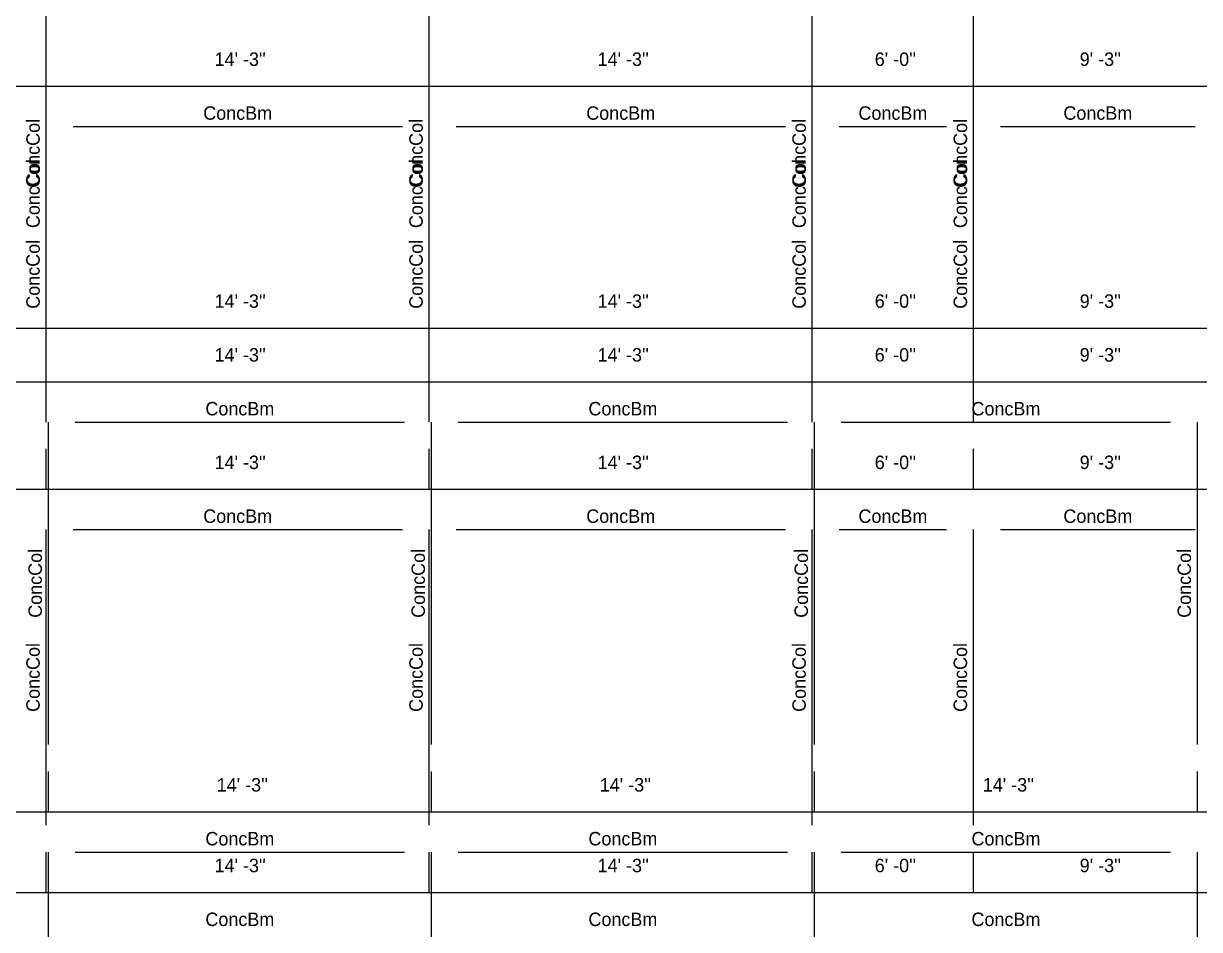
# Model space of a CAD drawing. Extents: x -38 to 2998, y -195 to 11529.
# Drawn here: x 563 to 1088, y 3421 to 3826 of the extents above; entities that cross this region are included whole.
import ezdxf
from ezdxf.enums import TextEntityAlignment as Align

# ---------------------------------------------------------------- set-up
doc = ezdxf.new("R2010")
doc.units = 0
doc.header["$MEASUREMENT"] = 0
doc.layers.get('0').update_dxf_attribs({"linetype": 'CONTINUOUS'})
for name, color, linetype in [('CENTERLINES', 7, 'CONTINUOUS'), ('DIMENSIONS', 4, 'CONTINUOUS'), ('TEXT', 5, 'CONTINUOUS')]:
    doc.layers.add(name, color=color, linetype=linetype)
doc.dimstyles.get("Standard").update_dxf_attribs({"dimtxt": 0.18, "dimasz": 0.18, "dimexe": 0.18, "dimexo": 0.0625, "dimgap": 0.09, "dimtad": 0, "dimtih": 1, "dimtoh": 1, "dimdec": 4, "dimzin": 0, "dimtxsty": 'STANDARD', "dimcen": 0.09, "dimazin": 3, "dimtfac": 1, "dimtdec": 4, "dimtofl": 0, "dimtmove": 0, "dimatfit": 3, "dimtolj": 1, "dimtzin": 0})

# ---------------------------------------------------------------- blocks, each defined once
blk = doc.blocks.new('*D7809')
at = {"color": 1, "linetype": 'BYBLOCK'}
for points in [[(407.73, 3478.77), (406.67, 3477.71), (399.25, 3470.29), (398.19, 3469.23)], [(578.73, 3478.77), (577.67, 3477.71), (570.25, 3470.29), (569.19, 3469.23)]]:
    blk.add_solid(points, dxfattribs=at)
at = {"layer": 'DIMENSIONS', "color": 9, "linetype": 'BYBLOCK'}
for p, q in [((402.96, 3474), (402.96, 3492)), ((573.96, 3474), (573.96, 3492))]:
    blk.add_line(p, q, dxfattribs=at)
at = {"layer": 'DIMENSIONS', "color": 0, "linetype": 'BYBLOCK'}
blk.add_line((402.96, 3474), (573.96, 3474), dxfattribs=at)
at = {"layer": 'DIMENSIONS', "color": 0, "linetype": 'BYBLOCK', "insert": (488.46, 3486), "char_height": 6, "attachment_point": 5}
blk.add_mtext("\\A1; 14' -3''", dxfattribs=at)
blk = doc.blocks.new('*D7810')
at = {"color": 1, "linetype": 'BYBLOCK'}
for points in [[(578.73, 3478.77), (577.67, 3477.71), (570.25, 3470.29), (569.19, 3469.23)], [(749.73, 3478.77), (748.67, 3477.71), (741.25, 3470.29), (740.19, 3469.23)]]:
    blk.add_solid(points, dxfattribs=at)
at = {"layer": 'DIMENSIONS', "color": 9, "linetype": 'BYBLOCK'}
for p, q in [((573.96, 3474), (573.96, 3492)), ((744.96, 3474), (744.96, 3492))]:
    blk.add_line(p, q, dxfattribs=at)
at = {"layer": 'DIMENSIONS', "color": 0, "linetype": 'BYBLOCK'}
blk.add_line((573.96, 3474), (744.96, 3474), dxfattribs=at)
at = {"layer": 'DIMENSIONS', "color": 0, "linetype": 'BYBLOCK', "insert": (659.46, 3486), "char_height": 6, "attachment_point": 5}
blk.add_mtext("\\A1; 14' -3''", dxfattribs=at)
blk = doc.blocks.new('*D7811')
at = {"color": 1, "linetype": 'BYBLOCK'}
for points in [[(749.73, 3478.77), (748.67, 3477.71), (741.25, 3470.29), (740.19, 3469.23)], [(920.73, 3478.77), (919.67, 3477.71), (912.25, 3470.29), (911.19, 3469.23)]]:
    blk.add_solid(points, dxfattribs=at)
at = {"layer": 'DIMENSIONS', "color": 9, "linetype": 'BYBLOCK'}
for p, q in [((744.96, 3474), (744.96, 3492)), ((915.96, 3474), (915.96, 3492))]:
    blk.add_line(p, q, dxfattribs=at)
at = {"layer": 'DIMENSIONS', "color": 0, "linetype": 'BYBLOCK'}
blk.add_line((744.96, 3474), (915.96, 3474), dxfattribs=at)
at = {"layer": 'DIMENSIONS', "color": 0, "linetype": 'BYBLOCK', "insert": (830.46, 3486), "char_height": 6, "attachment_point": 5}
blk.add_mtext("\\A1; 14' -3''", dxfattribs=at)
blk = doc.blocks.new('*D7812')
at = {"color": 1, "linetype": 'BYBLOCK'}
for points in [[(920.73, 3478.77), (919.67, 3477.71), (912.25, 3470.29), (911.19, 3469.23)], [(1091.73, 3478.77), (1090.67, 3477.71), (1083.25, 3470.29), (1082.19, 3469.23)]]:
    blk.add_solid(points, dxfattribs=at)
at = {"layer": 'DIMENSIONS', "color": 9, "linetype": 'BYBLOCK'}
for p, q in [((915.96, 3474), (915.96, 3492)), ((1086.96, 3474), (1086.96, 3492))]:
    blk.add_line(p, q, dxfattribs=at)
at = {"layer": 'DIMENSIONS', "color": 0, "linetype": 'BYBLOCK'}
blk.add_line((915.96, 3474), (1086.96, 3474), dxfattribs=at)
at = {"layer": 'DIMENSIONS', "color": 0, "linetype": 'BYBLOCK', "insert": (1001.46, 3486), "char_height": 6, "attachment_point": 5}
blk.add_mtext("\\A1; 14' -3''", dxfattribs=at)
blk = doc.blocks.new('*D7813')
at = {"color": 1, "linetype": 'BYBLOCK'}
for points in [[(1091.73, 3478.77), (1090.67, 3477.71), (1083.25, 3470.29), (1082.19, 3469.23)], [(1262.73, 3478.77), (1261.67, 3477.71), (1254.25, 3470.29), (1253.19, 3469.23)]]:
    blk.add_solid(points, dxfattribs=at)
at = {"layer": 'DIMENSIONS', "color": 9, "linetype": 'BYBLOCK'}
for p, q in [((1086.96, 3474), (1086.96, 3492)), ((1257.96, 3474), (1257.96, 3492))]:
    blk.add_line(p, q, dxfattribs=at)
at = {"layer": 'DIMENSIONS', "color": 0, "linetype": 'BYBLOCK'}
blk.add_line((1086.96, 3474), (1257.96, 3474), dxfattribs=at)
at = {"layer": 'DIMENSIONS', "color": 0, "linetype": 'BYBLOCK', "insert": (1172.46, 3486), "char_height": 6, "attachment_point": 5}
blk.add_mtext("\\A1; 14' -3''", dxfattribs=at)
blk = doc.blocks.new('*D7829')
at = {"color": 1, "linetype": 'BYBLOCK'}
for points in [[(355.77, 3670.77), (354.71, 3669.71), (347.29, 3662.29), (346.23, 3661.23)], [(577.77, 3670.77), (576.71, 3669.71), (569.29, 3662.29), (568.23, 3661.23)]]:
    blk.add_solid(points, dxfattribs=at)
at = {"layer": 'DIMENSIONS', "color": 9, "linetype": 'BYBLOCK'}
for p, q in [((351, 3666), (351, 3684)), ((573, 3666), (573, 3684))]:
    blk.add_line(p, q, dxfattribs=at)
at = {"layer": 'DIMENSIONS', "color": 0, "linetype": 'BYBLOCK'}
blk.add_line((351, 3666), (573, 3666), dxfattribs=at)
at = {"layer": 'DIMENSIONS', "color": 0, "linetype": 'BYBLOCK', "insert": (462, 3678), "char_height": 6, "attachment_point": 5}
blk.add_mtext("\\A1; 18' -6''", dxfattribs=at)
blk = doc.blocks.new('*D7830')
at = {"color": 1, "linetype": 'BYBLOCK'}
for points in [[(577.77, 3670.77), (576.71, 3669.71), (569.29, 3662.29), (568.23, 3661.23)], [(748.77, 3670.77), (747.71, 3669.71), (740.29, 3662.29), (739.23, 3661.23)]]:
    blk.add_solid(points, dxfattribs=at)
at = {"layer": 'DIMENSIONS', "color": 9, "linetype": 'BYBLOCK'}
for p, q in [((573, 3666), (573, 3684)), ((744, 3666), (744, 3684))]:
    blk.add_line(p, q, dxfattribs=at)
at = {"layer": 'DIMENSIONS', "color": 0, "linetype": 'BYBLOCK'}
blk.add_line((573, 3666), (744, 3666), dxfattribs=at)
at = {"layer": 'DIMENSIONS', "color": 0, "linetype": 'BYBLOCK', "insert": (658.5, 3678), "char_height": 6, "attachment_point": 5}
blk.add_mtext("\\A1; 14' -3''", dxfattribs=at)
blk = doc.blocks.new('*D7831')
at = {"color": 1, "linetype": 'BYBLOCK'}
for points in [[(748.77, 3670.77), (747.71, 3669.71), (740.29, 3662.29), (739.23, 3661.23)], [(919.77, 3670.77), (918.71, 3669.71), (911.29, 3662.29), (910.23, 3661.23)]]:
    blk.add_solid(points, dxfattribs=at)
at = {"layer": 'DIMENSIONS', "color": 9, "linetype": 'BYBLOCK'}
for p, q in [((744, 3666), (744, 3684)), ((915, 3666), (915, 3684))]:
    blk.add_line(p, q, dxfattribs=at)
at = {"layer": 'DIMENSIONS', "color": 0, "linetype": 'BYBLOCK'}
blk.add_line((744, 3666), (915, 3666), dxfattribs=at)
at = {"layer": 'DIMENSIONS', "color": 0, "linetype": 'BYBLOCK', "insert": (829.5, 3678), "char_height": 6, "attachment_point": 5}
blk.add_mtext("\\A1; 14' -3''", dxfattribs=at)
blk = doc.blocks.new('*D7832')
at = {"color": 1, "linetype": 'BYBLOCK'}
for points in [[(919.77, 3670.77), (918.71, 3669.71), (911.29, 3662.29), (910.23, 3661.23)], [(991.77, 3670.77), (990.71, 3669.71), (983.29, 3662.29), (982.23, 3661.23)]]:
    blk.add_solid(points, dxfattribs=at)
at = {"layer": 'DIMENSIONS', "color": 9, "linetype": 'BYBLOCK'}
for p, q in [((915, 3666), (915, 3684)), ((987, 3666), (987, 3684))]:
    blk.add_line(p, q, dxfattribs=at)
at = {"layer": 'DIMENSIONS', "color": 0, "linetype": 'BYBLOCK'}
blk.add_line((915, 3666), (987, 3666), dxfattribs=at)
at = {"layer": 'DIMENSIONS', "color": 0, "linetype": 'BYBLOCK', "insert": (951, 3678), "char_height": 6, "attachment_point": 5}
blk.add_mtext("\\A1; 6' -0''", dxfattribs=at)
blk = doc.blocks.new('*D7833')
at = {"color": 1, "linetype": 'BYBLOCK'}
for points in [[(991.77, 3670.77), (990.71, 3669.71), (983.29, 3662.29), (982.23, 3661.23)], [(1102.77, 3670.77), (1101.71, 3669.71), (1094.29, 3662.29), (1093.23, 3661.23)]]:
    blk.add_solid(points, dxfattribs=at)
at = {"layer": 'DIMENSIONS', "color": 9, "linetype": 'BYBLOCK'}
for p, q in [((987, 3666), (987, 3684)), ((1098, 3666), (1098, 3684))]:
    blk.add_line(p, q, dxfattribs=at)
at = {"layer": 'DIMENSIONS', "color": 0, "linetype": 'BYBLOCK'}
blk.add_line((987, 3666), (1098, 3666), dxfattribs=at)
at = {"layer": 'DIMENSIONS', "color": 0, "linetype": 'BYBLOCK', "insert": (1042.5, 3678), "char_height": 6, "attachment_point": 5}
blk.add_mtext("\\A1; 9' -3''", dxfattribs=at)
blk = doc.blocks.new('*D8299')
at = {"color": 1, "linetype": 'BYBLOCK'}
for points in [[(355.77, 3442.77), (354.71, 3441.71), (347.29, 3434.29), (346.23, 3433.23)], [(577.77, 3442.77), (576.71, 3441.71), (569.29, 3434.29), (568.23, 3433.23)]]:
    blk.add_solid(points, dxfattribs=at)
at = {"layer": 'DIMENSIONS', "color": 9, "linetype": 'BYBLOCK'}
for p, q in [((351, 3438), (351, 3456)), ((573, 3438), (573, 3456))]:
    blk.add_line(p, q, dxfattribs=at)
at = {"layer": 'DIMENSIONS', "color": 0, "linetype": 'BYBLOCK'}
blk.add_line((351, 3438), (573, 3438), dxfattribs=at)
at = {"layer": 'DIMENSIONS', "color": 0, "linetype": 'BYBLOCK', "insert": (462, 3450), "char_height": 6, "attachment_point": 5}
blk.add_mtext("\\A1; 18' -6''", dxfattribs=at)
blk = doc.blocks.new('*D8300')
at = {"color": 1, "linetype": 'BYBLOCK'}
for points in [[(577.77, 3442.77), (576.71, 3441.71), (569.29, 3434.29), (568.23, 3433.23)], [(748.77, 3442.77), (747.71, 3441.71), (740.29, 3434.29), (739.23, 3433.23)]]:
    blk.add_solid(points, dxfattribs=at)
at = {"layer": 'DIMENSIONS', "color": 9, "linetype": 'BYBLOCK'}
for p, q in [((573, 3438), (573, 3456)), ((744, 3438), (744, 3456))]:
    blk.add_line(p, q, dxfattribs=at)
at = {"layer": 'DIMENSIONS', "color": 0, "linetype": 'BYBLOCK'}
blk.add_line((573, 3438), (744, 3438), dxfattribs=at)
at = {"layer": 'DIMENSIONS', "color": 0, "linetype": 'BYBLOCK', "insert": (658.5, 3450), "char_height": 6, "attachment_point": 5}
blk.add_mtext("\\A1; 14' -3''", dxfattribs=at)
blk = doc.blocks.new('*D8301')
at = {"color": 1, "linetype": 'BYBLOCK'}
for points in [[(748.77, 3442.77), (747.71, 3441.71), (740.29, 3434.29), (739.23, 3433.23)], [(919.77, 3442.77), (918.71, 3441.71), (911.29, 3434.29), (910.23, 3433.23)]]:
    blk.add_solid(points, dxfattribs=at)
at = {"layer": 'DIMENSIONS', "color": 9, "linetype": 'BYBLOCK'}
for p, q in [((744, 3438), (744, 3456)), ((915, 3438), (915, 3456))]:
    blk.add_line(p, q, dxfattribs=at)
at = {"layer": 'DIMENSIONS', "color": 0, "linetype": 'BYBLOCK'}
blk.add_line((744, 3438), (915, 3438), dxfattribs=at)
at = {"layer": 'DIMENSIONS', "color": 0, "linetype": 'BYBLOCK', "insert": (829.5, 3450), "char_height": 6, "attachment_point": 5}
blk.add_mtext("\\A1; 14' -3''", dxfattribs=at)
blk = doc.blocks.new('*D8302')
at = {"color": 1, "linetype": 'BYBLOCK'}
for points in [[(919.77, 3442.77), (918.71, 3441.71), (911.29, 3434.29), (910.23, 3433.23)], [(991.77, 3442.77), (990.71, 3441.71), (983.29, 3434.29), (982.23, 3433.23)]]:
    blk.add_solid(points, dxfattribs=at)
at = {"layer": 'DIMENSIONS', "color": 9, "linetype": 'BYBLOCK'}
for p, q in [((915, 3438), (915, 3456)), ((987, 3438), (987, 3456))]:
    blk.add_line(p, q, dxfattribs=at)
at = {"layer": 'DIMENSIONS', "color": 0, "linetype": 'BYBLOCK'}
blk.add_line((915, 3438), (987, 3438), dxfattribs=at)
at = {"layer": 'DIMENSIONS', "color": 0, "linetype": 'BYBLOCK', "insert": (951, 3450), "char_height": 6, "attachment_point": 5}
blk.add_mtext("\\A1; 6' -0''", dxfattribs=at)
blk = doc.blocks.new('*D8303')
at = {"color": 1, "linetype": 'BYBLOCK'}
for points in [[(991.77, 3442.77), (990.71, 3441.71), (983.29, 3434.29), (982.23, 3433.23)], [(1102.77, 3442.77), (1101.71, 3441.71), (1094.29, 3434.29), (1093.23, 3433.23)]]:
    blk.add_solid(points, dxfattribs=at)
at = {"layer": 'DIMENSIONS', "color": 9, "linetype": 'BYBLOCK'}
for p, q in [((987, 3438), (987, 3456)), ((1098, 3438), (1098, 3456))]:
    blk.add_line(p, q, dxfattribs=at)
at = {"layer": 'DIMENSIONS', "color": 0, "linetype": 'BYBLOCK'}
blk.add_line((987, 3438), (1098, 3438), dxfattribs=at)
at = {"layer": 'DIMENSIONS', "color": 0, "linetype": 'BYBLOCK', "insert": (1042.5, 3450), "char_height": 6, "attachment_point": 5}
blk.add_mtext("\\A1; 9' -3''", dxfattribs=at)
blk = doc.blocks.new('*D8315')
at = {"color": 1, "linetype": 'BYBLOCK'}
for points in [[(355.77, 3622.77), (354.71, 3621.71), (347.29, 3614.29), (346.23, 3613.23)], [(577.77, 3622.77), (576.71, 3621.71), (569.29, 3614.29), (568.23, 3613.23)]]:
    blk.add_solid(points, dxfattribs=at)
at = {"layer": 'DIMENSIONS', "color": 9, "linetype": 'BYBLOCK'}
for p, q in [((351, 3618), (351, 3636)), ((573, 3618), (573, 3636))]:
    blk.add_line(p, q, dxfattribs=at)
at = {"layer": 'DIMENSIONS', "color": 0, "linetype": 'BYBLOCK'}
blk.add_line((351, 3618), (573, 3618), dxfattribs=at)
at = {"layer": 'DIMENSIONS', "color": 0, "linetype": 'BYBLOCK', "insert": (462, 3630), "char_height": 6, "attachment_point": 5}
blk.add_mtext("\\A1; 18' -6''", dxfattribs=at)
blk = doc.blocks.new('*D8316')
at = {"color": 1, "linetype": 'BYBLOCK'}
for points in [[(577.77, 3622.77), (576.71, 3621.71), (569.29, 3614.29), (568.23, 3613.23)], [(748.77, 3622.77), (747.71, 3621.71), (740.29, 3614.29), (739.23, 3613.23)]]:
    blk.add_solid(points, dxfattribs=at)
at = {"layer": 'DIMENSIONS', "color": 9, "linetype": 'BYBLOCK'}
for p, q in [((573, 3618), (573, 3636)), ((744, 3618), (744, 3636))]:
    blk.add_line(p, q, dxfattribs=at)
at = {"layer": 'DIMENSIONS', "color": 0, "linetype": 'BYBLOCK'}
blk.add_line((573, 3618), (744, 3618), dxfattribs=at)
at = {"layer": 'DIMENSIONS', "color": 0, "linetype": 'BYBLOCK', "insert": (658.5, 3630), "char_height": 6, "attachment_point": 5}
blk.add_mtext("\\A1; 14' -3''", dxfattribs=at)
blk = doc.blocks.new('*D8317')
at = {"color": 1, "linetype": 'BYBLOCK'}
for points in [[(748.77, 3622.77), (747.71, 3621.71), (740.29, 3614.29), (739.23, 3613.23)], [(919.77, 3622.77), (918.71, 3621.71), (911.29, 3614.29), (910.23, 3613.23)]]:
    blk.add_solid(points, dxfattribs=at)
at = {"layer": 'DIMENSIONS', "color": 9, "linetype": 'BYBLOCK'}
for p, q in [((744, 3618), (744, 3636)), ((915, 3618), (915, 3636))]:
    blk.add_line(p, q, dxfattribs=at)
at = {"layer": 'DIMENSIONS', "color": 0, "linetype": 'BYBLOCK'}
blk.add_line((744, 3618), (915, 3618), dxfattribs=at)
at = {"layer": 'DIMENSIONS', "color": 0, "linetype": 'BYBLOCK', "insert": (829.5, 3630), "char_height": 6, "attachment_point": 5}
blk.add_mtext("\\A1; 14' -3''", dxfattribs=at)
blk = doc.blocks.new('*D8318')
at = {"color": 1, "linetype": 'BYBLOCK'}
for points in [[(919.77, 3622.77), (918.71, 3621.71), (911.29, 3614.29), (910.23, 3613.23)], [(991.77, 3622.77), (990.71, 3621.71), (983.29, 3614.29), (982.23, 3613.23)]]:
    blk.add_solid(points, dxfattribs=at)
at = {"layer": 'DIMENSIONS', "color": 9, "linetype": 'BYBLOCK'}
for p, q in [((915, 3618), (915, 3636)), ((987, 3618), (987, 3636))]:
    blk.add_line(p, q, dxfattribs=at)
at = {"layer": 'DIMENSIONS', "color": 0, "linetype": 'BYBLOCK'}
blk.add_line((915, 3618), (987, 3618), dxfattribs=at)
at = {"layer": 'DIMENSIONS', "color": 0, "linetype": 'BYBLOCK', "insert": (951, 3630), "char_height": 6, "attachment_point": 5}
blk.add_mtext("\\A1; 6' -0''", dxfattribs=at)
blk = doc.blocks.new('*D8319')
at = {"color": 1, "linetype": 'BYBLOCK'}
for points in [[(991.77, 3622.77), (990.71, 3621.71), (983.29, 3614.29), (982.23, 3613.23)], [(1102.77, 3622.77), (1101.71, 3621.71), (1094.29, 3614.29), (1093.23, 3613.23)]]:
    blk.add_solid(points, dxfattribs=at)
at = {"layer": 'DIMENSIONS', "color": 9, "linetype": 'BYBLOCK'}
for p, q in [((987, 3618), (987, 3636)), ((1098, 3618), (1098, 3636))]:
    blk.add_line(p, q, dxfattribs=at)
at = {"layer": 'DIMENSIONS', "color": 0, "linetype": 'BYBLOCK'}
blk.add_line((987, 3618), (1098, 3618), dxfattribs=at)
at = {"layer": 'DIMENSIONS', "color": 0, "linetype": 'BYBLOCK', "insert": (1042.5, 3630), "char_height": 6, "attachment_point": 5}
blk.add_mtext("\\A1; 9' -3''", dxfattribs=at)
blk = doc.blocks.new('*D8769')
at = {"color": 1, "linetype": 'BYBLOCK'}
for points in [[(355.77, 3442.77), (354.71, 3441.71), (347.29, 3434.29), (346.23, 3433.23)], [(577.77, 3442.77), (576.71, 3441.71), (569.29, 3434.29), (568.23, 3433.23)]]:
    blk.add_solid(points, dxfattribs=at)
at = {"layer": 'DIMENSIONS', "color": 9, "linetype": 'BYBLOCK'}
for p, q in [((351, 3438), (351, 3456)), ((573, 3438), (573, 3456))]:
    blk.add_line(p, q, dxfattribs=at)
at = {"layer": 'DIMENSIONS', "color": 0, "linetype": 'BYBLOCK'}
blk.add_line((351, 3438), (573, 3438), dxfattribs=at)
at = {"layer": 'DIMENSIONS', "color": 0, "linetype": 'BYBLOCK', "insert": (462, 3450), "char_height": 6, "attachment_point": 5}
blk.add_mtext("\\A1; 18' -6''", dxfattribs=at)
blk = doc.blocks.new('*D8770')
at = {"color": 1, "linetype": 'BYBLOCK'}
for points in [[(577.77, 3442.77), (576.71, 3441.71), (569.29, 3434.29), (568.23, 3433.23)], [(748.77, 3442.77), (747.71, 3441.71), (740.29, 3434.29), (739.23, 3433.23)]]:
    blk.add_solid(points, dxfattribs=at)
at = {"layer": 'DIMENSIONS', "color": 9, "linetype": 'BYBLOCK'}
for p, q in [((573, 3438), (573, 3456)), ((744, 3438), (744, 3456))]:
    blk.add_line(p, q, dxfattribs=at)
at = {"layer": 'DIMENSIONS', "color": 0, "linetype": 'BYBLOCK'}
blk.add_line((573, 3438), (744, 3438), dxfattribs=at)
at = {"layer": 'DIMENSIONS', "color": 0, "linetype": 'BYBLOCK', "insert": (658.5, 3450), "char_height": 6, "attachment_point": 5}
blk.add_mtext("\\A1; 14' -3''", dxfattribs=at)
blk = doc.blocks.new('*D8771')
at = {"color": 1, "linetype": 'BYBLOCK'}
for points in [[(748.77, 3442.77), (747.71, 3441.71), (740.29, 3434.29), (739.23, 3433.23)], [(919.77, 3442.77), (918.71, 3441.71), (911.29, 3434.29), (910.23, 3433.23)]]:
    blk.add_solid(points, dxfattribs=at)
at = {"layer": 'DIMENSIONS', "color": 9, "linetype": 'BYBLOCK'}
for p, q in [((744, 3438), (744, 3456)), ((915, 3438), (915, 3456))]:
    blk.add_line(p, q, dxfattribs=at)
at = {"layer": 'DIMENSIONS', "color": 0, "linetype": 'BYBLOCK'}
blk.add_line((744, 3438), (915, 3438), dxfattribs=at)
at = {"layer": 'DIMENSIONS', "color": 0, "linetype": 'BYBLOCK', "insert": (829.5, 3450), "char_height": 6, "attachment_point": 5}
blk.add_mtext("\\A1; 14' -3''", dxfattribs=at)
blk = doc.blocks.new('*D8772')
at = {"color": 1, "linetype": 'BYBLOCK'}
for points in [[(919.77, 3442.77), (918.71, 3441.71), (911.29, 3434.29), (910.23, 3433.23)], [(991.77, 3442.77), (990.71, 3441.71), (983.29, 3434.29), (982.23, 3433.23)]]:
    blk.add_solid(points, dxfattribs=at)
at = {"layer": 'DIMENSIONS', "color": 9, "linetype": 'BYBLOCK'}
for p, q in [((915, 3438), (915, 3456)), ((987, 3438), (987, 3456))]:
    blk.add_line(p, q, dxfattribs=at)
at = {"layer": 'DIMENSIONS', "color": 0, "linetype": 'BYBLOCK'}
blk.add_line((915, 3438), (987, 3438), dxfattribs=at)
at = {"layer": 'DIMENSIONS', "color": 0, "linetype": 'BYBLOCK', "insert": (951, 3450), "char_height": 6, "attachment_point": 5}
blk.add_mtext("\\A1; 6' -0''", dxfattribs=at)
blk = doc.blocks.new('*D8773')
at = {"color": 1, "linetype": 'BYBLOCK'}
for points in [[(991.77, 3442.77), (990.71, 3441.71), (983.29, 3434.29), (982.23, 3433.23)], [(1102.77, 3442.77), (1101.71, 3441.71), (1094.29, 3434.29), (1093.23, 3433.23)]]:
    blk.add_solid(points, dxfattribs=at)
at = {"layer": 'DIMENSIONS', "color": 9, "linetype": 'BYBLOCK'}
for p, q in [((987, 3438), (987, 3456)), ((1098, 3438), (1098, 3456))]:
    blk.add_line(p, q, dxfattribs=at)
at = {"layer": 'DIMENSIONS', "color": 0, "linetype": 'BYBLOCK'}
blk.add_line((987, 3438), (1098, 3438), dxfattribs=at)
at = {"layer": 'DIMENSIONS', "color": 0, "linetype": 'BYBLOCK', "insert": (1042.5, 3450), "char_height": 6, "attachment_point": 5}
blk.add_mtext("\\A1; 9' -3''", dxfattribs=at)
blk = doc.blocks.new('*D8785')
at = {"color": 1, "linetype": 'BYBLOCK'}
for points in [[(355.77, 3622.77), (354.71, 3621.71), (347.29, 3614.29), (346.23, 3613.23)], [(577.77, 3622.77), (576.71, 3621.71), (569.29, 3614.29), (568.23, 3613.23)]]:
    blk.add_solid(points, dxfattribs=at)
at = {"layer": 'DIMENSIONS', "color": 9, "linetype": 'BYBLOCK'}
for p, q in [((351, 3618), (351, 3636)), ((573, 3618), (573, 3636))]:
    blk.add_line(p, q, dxfattribs=at)
at = {"layer": 'DIMENSIONS', "color": 0, "linetype": 'BYBLOCK'}
blk.add_line((351, 3618), (573, 3618), dxfattribs=at)
at = {"layer": 'DIMENSIONS', "color": 0, "linetype": 'BYBLOCK', "insert": (462, 3630), "char_height": 6, "attachment_point": 5}
blk.add_mtext("\\A1; 18' -6''", dxfattribs=at)
blk = doc.blocks.new('*D8786')
at = {"color": 1, "linetype": 'BYBLOCK'}
for points in [[(577.77, 3622.77), (576.71, 3621.71), (569.29, 3614.29), (568.23, 3613.23)], [(748.77, 3622.77), (747.71, 3621.71), (740.29, 3614.29), (739.23, 3613.23)]]:
    blk.add_solid(points, dxfattribs=at)
at = {"layer": 'DIMENSIONS', "color": 9, "linetype": 'BYBLOCK'}
for p, q in [((573, 3618), (573, 3636)), ((744, 3618), (744, 3636))]:
    blk.add_line(p, q, dxfattribs=at)
at = {"layer": 'DIMENSIONS', "color": 0, "linetype": 'BYBLOCK'}
blk.add_line((573, 3618), (744, 3618), dxfattribs=at)
at = {"layer": 'DIMENSIONS', "color": 0, "linetype": 'BYBLOCK', "insert": (658.5, 3630), "char_height": 6, "attachment_point": 5}
blk.add_mtext("\\A1; 14' -3''", dxfattribs=at)
blk = doc.blocks.new('*D8787')
at = {"color": 1, "linetype": 'BYBLOCK'}
for points in [[(748.77, 3622.77), (747.71, 3621.71), (740.29, 3614.29), (739.23, 3613.23)], [(919.77, 3622.77), (918.71, 3621.71), (911.29, 3614.29), (910.23, 3613.23)]]:
    blk.add_solid(points, dxfattribs=at)
at = {"layer": 'DIMENSIONS', "color": 9, "linetype": 'BYBLOCK'}
for p, q in [((744, 3618), (744, 3636)), ((915, 3618), (915, 3636))]:
    blk.add_line(p, q, dxfattribs=at)
at = {"layer": 'DIMENSIONS', "color": 0, "linetype": 'BYBLOCK'}
blk.add_line((744, 3618), (915, 3618), dxfattribs=at)
at = {"layer": 'DIMENSIONS', "color": 0, "linetype": 'BYBLOCK', "insert": (829.5, 3630), "char_height": 6, "attachment_point": 5}
blk.add_mtext("\\A1; 14' -3''", dxfattribs=at)
blk = doc.blocks.new('*D8788')
at = {"color": 1, "linetype": 'BYBLOCK'}
for points in [[(919.77, 3622.77), (918.71, 3621.71), (911.29, 3614.29), (910.23, 3613.23)], [(991.77, 3622.77), (990.71, 3621.71), (983.29, 3614.29), (982.23, 3613.23)]]:
    blk.add_solid(points, dxfattribs=at)
at = {"layer": 'DIMENSIONS', "color": 9, "linetype": 'BYBLOCK'}
for p, q in [((915, 3618), (915, 3636)), ((987, 3618), (987, 3636))]:
    blk.add_line(p, q, dxfattribs=at)
at = {"layer": 'DIMENSIONS', "color": 0, "linetype": 'BYBLOCK'}
blk.add_line((915, 3618), (987, 3618), dxfattribs=at)
at = {"layer": 'DIMENSIONS', "color": 0, "linetype": 'BYBLOCK', "insert": (951, 3630), "char_height": 6, "attachment_point": 5}
blk.add_mtext("\\A1; 6' -0''", dxfattribs=at)
blk = doc.blocks.new('*D8789')
at = {"color": 1, "linetype": 'BYBLOCK'}
for points in [[(991.77, 3622.77), (990.71, 3621.71), (983.29, 3614.29), (982.23, 3613.23)], [(1102.77, 3622.77), (1101.71, 3621.71), (1094.29, 3614.29), (1093.23, 3613.23)]]:
    blk.add_solid(points, dxfattribs=at)
at = {"layer": 'DIMENSIONS', "color": 9, "linetype": 'BYBLOCK'}
for p, q in [((987, 3618), (987, 3636)), ((1098, 3618), (1098, 3636))]:
    blk.add_line(p, q, dxfattribs=at)
at = {"layer": 'DIMENSIONS', "color": 0, "linetype": 'BYBLOCK'}
blk.add_line((987, 3618), (1098, 3618), dxfattribs=at)
at = {"layer": 'DIMENSIONS', "color": 0, "linetype": 'BYBLOCK', "insert": (1042.5, 3630), "char_height": 6, "attachment_point": 5}
blk.add_mtext("\\A1; 9' -3''", dxfattribs=at)
blk = doc.blocks.new('*D9239')
at = {"color": 1, "linetype": 'BYBLOCK'}
for points in [[(355.77, 3442.77), (354.71, 3441.71), (347.29, 3434.29), (346.23, 3433.23)], [(577.77, 3442.77), (576.71, 3441.71), (569.29, 3434.29), (568.23, 3433.23)]]:
    blk.add_solid(points, dxfattribs=at)
at = {"layer": 'DIMENSIONS', "color": 9, "linetype": 'BYBLOCK'}
for p, q in [((351, 3438), (351, 3456)), ((573, 3438), (573, 3456))]:
    blk.add_line(p, q, dxfattribs=at)
at = {"layer": 'DIMENSIONS', "color": 0, "linetype": 'BYBLOCK'}
blk.add_line((351, 3438), (573, 3438), dxfattribs=at)
at = {"layer": 'DIMENSIONS', "color": 0, "linetype": 'BYBLOCK', "insert": (462, 3450), "char_height": 6, "attachment_point": 5}
blk.add_mtext("\\A1; 18' -6''", dxfattribs=at)
blk = doc.blocks.new('*D9240')
at = {"color": 1, "linetype": 'BYBLOCK'}
for points in [[(577.77, 3442.77), (576.71, 3441.71), (569.29, 3434.29), (568.23, 3433.23)], [(748.77, 3442.77), (747.71, 3441.71), (740.29, 3434.29), (739.23, 3433.23)]]:
    blk.add_solid(points, dxfattribs=at)
at = {"layer": 'DIMENSIONS', "color": 9, "linetype": 'BYBLOCK'}
for p, q in [((573, 3438), (573, 3456)), ((744, 3438), (744, 3456))]:
    blk.add_line(p, q, dxfattribs=at)
at = {"layer": 'DIMENSIONS', "color": 0, "linetype": 'BYBLOCK'}
blk.add_line((573, 3438), (744, 3438), dxfattribs=at)
at = {"layer": 'DIMENSIONS', "color": 0, "linetype": 'BYBLOCK', "insert": (658.5, 3450), "char_height": 6, "attachment_point": 5}
blk.add_mtext("\\A1; 14' -3''", dxfattribs=at)
blk = doc.blocks.new('*D9241')
at = {"color": 1, "linetype": 'BYBLOCK'}
for points in [[(748.77, 3442.77), (747.71, 3441.71), (740.29, 3434.29), (739.23, 3433.23)], [(919.77, 3442.77), (918.71, 3441.71), (911.29, 3434.29), (910.23, 3433.23)]]:
    blk.add_solid(points, dxfattribs=at)
at = {"layer": 'DIMENSIONS', "color": 9, "linetype": 'BYBLOCK'}
for p, q in [((744, 3438), (744, 3456)), ((915, 3438), (915, 3456))]:
    blk.add_line(p, q, dxfattribs=at)
at = {"layer": 'DIMENSIONS', "color": 0, "linetype": 'BYBLOCK'}
blk.add_line((744, 3438), (915, 3438), dxfattribs=at)
at = {"layer": 'DIMENSIONS', "color": 0, "linetype": 'BYBLOCK', "insert": (829.5, 3450), "char_height": 6, "attachment_point": 5}
blk.add_mtext("\\A1; 14' -3''", dxfattribs=at)
blk = doc.blocks.new('*D9242')
at = {"color": 1, "linetype": 'BYBLOCK'}
for points in [[(919.77, 3442.77), (918.71, 3441.71), (911.29, 3434.29), (910.23, 3433.23)], [(991.77, 3442.77), (990.71, 3441.71), (983.29, 3434.29), (982.23, 3433.23)]]:
    blk.add_solid(points, dxfattribs=at)
at = {"layer": 'DIMENSIONS', "color": 9, "linetype": 'BYBLOCK'}
for p, q in [((915, 3438), (915, 3456)), ((987, 3438), (987, 3456))]:
    blk.add_line(p, q, dxfattribs=at)
at = {"layer": 'DIMENSIONS', "color": 0, "linetype": 'BYBLOCK'}
blk.add_line((915, 3438), (987, 3438), dxfattribs=at)
at = {"layer": 'DIMENSIONS', "color": 0, "linetype": 'BYBLOCK', "insert": (951, 3450), "char_height": 6, "attachment_point": 5}
blk.add_mtext("\\A1; 6' -0''", dxfattribs=at)
blk = doc.blocks.new('*D9243')
at = {"color": 1, "linetype": 'BYBLOCK'}
for points in [[(991.77, 3442.77), (990.71, 3441.71), (983.29, 3434.29), (982.23, 3433.23)], [(1102.77, 3442.77), (1101.71, 3441.71), (1094.29, 3434.29), (1093.23, 3433.23)]]:
    blk.add_solid(points, dxfattribs=at)
at = {"layer": 'DIMENSIONS', "color": 9, "linetype": 'BYBLOCK'}
for p, q in [((987, 3438), (987, 3456)), ((1098, 3438), (1098, 3456))]:
    blk.add_line(p, q, dxfattribs=at)
at = {"layer": 'DIMENSIONS', "color": 0, "linetype": 'BYBLOCK'}
blk.add_line((987, 3438), (1098, 3438), dxfattribs=at)
at = {"layer": 'DIMENSIONS', "color": 0, "linetype": 'BYBLOCK', "insert": (1042.5, 3450), "char_height": 6, "attachment_point": 5}
blk.add_mtext("\\A1; 9' -3''", dxfattribs=at)
blk = doc.blocks.new('*D9255')
at = {"color": 1, "linetype": 'BYBLOCK'}
for points in [[(355.77, 3622.77), (354.71, 3621.71), (347.29, 3614.29), (346.23, 3613.23)], [(577.77, 3622.77), (576.71, 3621.71), (569.29, 3614.29), (568.23, 3613.23)]]:
    blk.add_solid(points, dxfattribs=at)
at = {"layer": 'DIMENSIONS', "color": 9, "linetype": 'BYBLOCK'}
for p, q in [((351, 3618), (351, 3636)), ((573, 3618), (573, 3636))]:
    blk.add_line(p, q, dxfattribs=at)
at = {"layer": 'DIMENSIONS', "color": 0, "linetype": 'BYBLOCK'}
blk.add_line((351, 3618), (573, 3618), dxfattribs=at)
at = {"layer": 'DIMENSIONS', "color": 0, "linetype": 'BYBLOCK', "insert": (462, 3630), "char_height": 6, "attachment_point": 5}
blk.add_mtext("\\A1; 18' -6''", dxfattribs=at)
blk = doc.blocks.new('*D9256')
at = {"color": 1, "linetype": 'BYBLOCK'}
for points in [[(577.77, 3622.77), (576.71, 3621.71), (569.29, 3614.29), (568.23, 3613.23)], [(748.77, 3622.77), (747.71, 3621.71), (740.29, 3614.29), (739.23, 3613.23)]]:
    blk.add_solid(points, dxfattribs=at)
at = {"layer": 'DIMENSIONS', "color": 9, "linetype": 'BYBLOCK'}
for p, q in [((573, 3618), (573, 3636)), ((744, 3618), (744, 3636))]:
    blk.add_line(p, q, dxfattribs=at)
at = {"layer": 'DIMENSIONS', "color": 0, "linetype": 'BYBLOCK'}
blk.add_line((573, 3618), (744, 3618), dxfattribs=at)
at = {"layer": 'DIMENSIONS', "color": 0, "linetype": 'BYBLOCK', "insert": (658.5, 3630), "char_height": 6, "attachment_point": 5}
blk.add_mtext("\\A1; 14' -3''", dxfattribs=at)
blk = doc.blocks.new('*D9257')
at = {"color": 1, "linetype": 'BYBLOCK'}
for points in [[(748.77, 3622.77), (747.71, 3621.71), (740.29, 3614.29), (739.23, 3613.23)], [(919.77, 3622.77), (918.71, 3621.71), (911.29, 3614.29), (910.23, 3613.23)]]:
    blk.add_solid(points, dxfattribs=at)
at = {"layer": 'DIMENSIONS', "color": 9, "linetype": 'BYBLOCK'}
for p, q in [((744, 3618), (744, 3636)), ((915, 3618), (915, 3636))]:
    blk.add_line(p, q, dxfattribs=at)
at = {"layer": 'DIMENSIONS', "color": 0, "linetype": 'BYBLOCK'}
blk.add_line((744, 3618), (915, 3618), dxfattribs=at)
at = {"layer": 'DIMENSIONS', "color": 0, "linetype": 'BYBLOCK', "insert": (829.5, 3630), "char_height": 6, "attachment_point": 5}
blk.add_mtext("\\A1; 14' -3''", dxfattribs=at)
blk = doc.blocks.new('*D9258')
at = {"color": 1, "linetype": 'BYBLOCK'}
for points in [[(919.77, 3622.77), (918.71, 3621.71), (911.29, 3614.29), (910.23, 3613.23)], [(991.77, 3622.77), (990.71, 3621.71), (983.29, 3614.29), (982.23, 3613.23)]]:
    blk.add_solid(points, dxfattribs=at)
at = {"layer": 'DIMENSIONS', "color": 9, "linetype": 'BYBLOCK'}
for p, q in [((915, 3618), (915, 3636)), ((987, 3618), (987, 3636))]:
    blk.add_line(p, q, dxfattribs=at)
at = {"layer": 'DIMENSIONS', "color": 0, "linetype": 'BYBLOCK'}
blk.add_line((915, 3618), (987, 3618), dxfattribs=at)
at = {"layer": 'DIMENSIONS', "color": 0, "linetype": 'BYBLOCK', "insert": (951, 3630), "char_height": 6, "attachment_point": 5}
blk.add_mtext("\\A1; 6' -0''", dxfattribs=at)
blk = doc.blocks.new('*D9259')
at = {"color": 1, "linetype": 'BYBLOCK'}
for points in [[(991.77, 3622.77), (990.71, 3621.71), (983.29, 3614.29), (982.23, 3613.23)], [(1102.77, 3622.77), (1101.71, 3621.71), (1094.29, 3614.29), (1093.23, 3613.23)]]:
    blk.add_solid(points, dxfattribs=at)
at = {"layer": 'DIMENSIONS', "color": 9, "linetype": 'BYBLOCK'}
for p, q in [((987, 3618), (987, 3636)), ((1098, 3618), (1098, 3636))]:
    blk.add_line(p, q, dxfattribs=at)
at = {"layer": 'DIMENSIONS', "color": 0, "linetype": 'BYBLOCK'}
blk.add_line((987, 3618), (1098, 3618), dxfattribs=at)
at = {"layer": 'DIMENSIONS', "color": 0, "linetype": 'BYBLOCK', "insert": (1042.5, 3630), "char_height": 6, "attachment_point": 5}
blk.add_mtext("\\A1; 9' -3''", dxfattribs=at)
blk = doc.blocks.new('*D9793')
at = {"color": 1, "linetype": 'BYBLOCK'}
for points in [[(355.77, 3694.77), (354.71, 3693.71), (347.29, 3686.29), (346.23, 3685.23)], [(577.77, 3694.77), (576.71, 3693.71), (569.29, 3686.29), (568.23, 3685.23)]]:
    blk.add_solid(points, dxfattribs=at)
at = {"layer": 'DIMENSIONS', "color": 9, "linetype": 'BYBLOCK'}
for p, q in [((351, 3690), (351, 3708)), ((573, 3690), (573, 3708))]:
    blk.add_line(p, q, dxfattribs=at)
at = {"layer": 'DIMENSIONS', "color": 0, "linetype": 'BYBLOCK'}
blk.add_line((351, 3690), (573, 3690), dxfattribs=at)
at = {"layer": 'DIMENSIONS', "color": 0, "linetype": 'BYBLOCK', "insert": (462, 3702), "char_height": 6, "attachment_point": 5}
blk.add_mtext("\\A1; 18' -6''", dxfattribs=at)
blk = doc.blocks.new('*D9794')
at = {"color": 1, "linetype": 'BYBLOCK'}
for points in [[(577.77, 3694.77), (576.71, 3693.71), (569.29, 3686.29), (568.23, 3685.23)], [(748.77, 3694.77), (747.71, 3693.71), (740.29, 3686.29), (739.23, 3685.23)]]:
    blk.add_solid(points, dxfattribs=at)
at = {"layer": 'DIMENSIONS', "color": 9, "linetype": 'BYBLOCK'}
for p, q in [((573, 3690), (573, 3708)), ((744, 3690), (744, 3708))]:
    blk.add_line(p, q, dxfattribs=at)
at = {"layer": 'DIMENSIONS', "color": 0, "linetype": 'BYBLOCK'}
blk.add_line((573, 3690), (744, 3690), dxfattribs=at)
at = {"layer": 'DIMENSIONS', "color": 0, "linetype": 'BYBLOCK', "insert": (658.5, 3702), "char_height": 6, "attachment_point": 5}
blk.add_mtext("\\A1; 14' -3''", dxfattribs=at)
blk = doc.blocks.new('*D9795')
at = {"color": 1, "linetype": 'BYBLOCK'}
for points in [[(748.77, 3694.77), (747.71, 3693.71), (740.29, 3686.29), (739.23, 3685.23)], [(919.77, 3694.77), (918.71, 3693.71), (911.29, 3686.29), (910.23, 3685.23)]]:
    blk.add_solid(points, dxfattribs=at)
at = {"layer": 'DIMENSIONS', "color": 9, "linetype": 'BYBLOCK'}
for p, q in [((744, 3690), (744, 3708)), ((915, 3690), (915, 3708))]:
    blk.add_line(p, q, dxfattribs=at)
at = {"layer": 'DIMENSIONS', "color": 0, "linetype": 'BYBLOCK'}
blk.add_line((744, 3690), (915, 3690), dxfattribs=at)
at = {"layer": 'DIMENSIONS', "color": 0, "linetype": 'BYBLOCK', "insert": (829.5, 3702), "char_height": 6, "attachment_point": 5}
blk.add_mtext("\\A1; 14' -3''", dxfattribs=at)
blk = doc.blocks.new('*D9796')
at = {"color": 1, "linetype": 'BYBLOCK'}
for points in [[(919.77, 3694.77), (918.71, 3693.71), (911.29, 3686.29), (910.23, 3685.23)], [(991.77, 3694.77), (990.71, 3693.71), (983.29, 3686.29), (982.23, 3685.23)]]:
    blk.add_solid(points, dxfattribs=at)
at = {"layer": 'DIMENSIONS', "color": 9, "linetype": 'BYBLOCK'}
for p, q in [((915, 3690), (915, 3708)), ((987, 3690), (987, 3708))]:
    blk.add_line(p, q, dxfattribs=at)
at = {"layer": 'DIMENSIONS', "color": 0, "linetype": 'BYBLOCK'}
blk.add_line((915, 3690), (987, 3690), dxfattribs=at)
at = {"layer": 'DIMENSIONS', "color": 0, "linetype": 'BYBLOCK', "insert": (951, 3702), "char_height": 6, "attachment_point": 5}
blk.add_mtext("\\A1; 6' -0''", dxfattribs=at)
blk = doc.blocks.new('*D9797')
at = {"color": 1, "linetype": 'BYBLOCK'}
for points in [[(991.77, 3694.77), (990.71, 3693.71), (983.29, 3686.29), (982.23, 3685.23)], [(1102.77, 3694.77), (1101.71, 3693.71), (1094.29, 3686.29), (1093.23, 3685.23)]]:
    blk.add_solid(points, dxfattribs=at)
at = {"layer": 'DIMENSIONS', "color": 9, "linetype": 'BYBLOCK'}
for p, q in [((987, 3690), (987, 3708)), ((1098, 3690), (1098, 3708))]:
    blk.add_line(p, q, dxfattribs=at)
at = {"layer": 'DIMENSIONS', "color": 0, "linetype": 'BYBLOCK'}
blk.add_line((987, 3690), (1098, 3690), dxfattribs=at)
at = {"layer": 'DIMENSIONS', "color": 0, "linetype": 'BYBLOCK', "insert": (1042.5, 3702), "char_height": 6, "attachment_point": 5}
blk.add_mtext("\\A1; 9' -3''", dxfattribs=at)
blk = doc.blocks.new('*D9809')
at = {"color": 1, "linetype": 'BYBLOCK'}
for points in [[(355.77, 3802.77), (354.71, 3801.71), (347.29, 3794.29), (346.23, 3793.23)], [(577.77, 3802.77), (576.71, 3801.71), (569.29, 3794.29), (568.23, 3793.23)]]:
    blk.add_solid(points, dxfattribs=at)
at = {"layer": 'DIMENSIONS', "color": 9, "linetype": 'BYBLOCK'}
for p, q in [((351, 3798), (351, 3816)), ((573, 3798), (573, 3816))]:
    blk.add_line(p, q, dxfattribs=at)
at = {"layer": 'DIMENSIONS', "color": 0, "linetype": 'BYBLOCK'}
blk.add_line((351, 3798), (573, 3798), dxfattribs=at)
at = {"layer": 'DIMENSIONS', "color": 0, "linetype": 'BYBLOCK', "insert": (462, 3810), "char_height": 6, "attachment_point": 5}
blk.add_mtext("\\A1; 18' -6''", dxfattribs=at)
blk = doc.blocks.new('*D9810')
at = {"color": 1, "linetype": 'BYBLOCK'}
for points in [[(577.77, 3802.77), (576.71, 3801.71), (569.29, 3794.29), (568.23, 3793.23)], [(748.77, 3802.77), (747.71, 3801.71), (740.29, 3794.29), (739.23, 3793.23)]]:
    blk.add_solid(points, dxfattribs=at)
at = {"layer": 'DIMENSIONS', "color": 9, "linetype": 'BYBLOCK'}
for p, q in [((573, 3798), (573, 3816)), ((744, 3798), (744, 3816))]:
    blk.add_line(p, q, dxfattribs=at)
at = {"layer": 'DIMENSIONS', "color": 0, "linetype": 'BYBLOCK'}
blk.add_line((573, 3798), (744, 3798), dxfattribs=at)
at = {"layer": 'DIMENSIONS', "color": 0, "linetype": 'BYBLOCK', "insert": (658.5, 3810), "char_height": 6, "attachment_point": 5}
blk.add_mtext("\\A1; 14' -3''", dxfattribs=at)
blk = doc.blocks.new('*D9811')
at = {"color": 1, "linetype": 'BYBLOCK'}
for points in [[(748.77, 3802.77), (747.71, 3801.71), (740.29, 3794.29), (739.23, 3793.23)], [(919.77, 3802.77), (918.71, 3801.71), (911.29, 3794.29), (910.23, 3793.23)]]:
    blk.add_solid(points, dxfattribs=at)
at = {"layer": 'DIMENSIONS', "color": 9, "linetype": 'BYBLOCK'}
for p, q in [((744, 3798), (744, 3816)), ((915, 3798), (915, 3816))]:
    blk.add_line(p, q, dxfattribs=at)
at = {"layer": 'DIMENSIONS', "color": 0, "linetype": 'BYBLOCK'}
blk.add_line((744, 3798), (915, 3798), dxfattribs=at)
at = {"layer": 'DIMENSIONS', "color": 0, "linetype": 'BYBLOCK', "insert": (829.5, 3810), "char_height": 6, "attachment_point": 5}
blk.add_mtext("\\A1; 14' -3''", dxfattribs=at)
blk = doc.blocks.new('*D9812')
at = {"color": 1, "linetype": 'BYBLOCK'}
for points in [[(919.77, 3802.77), (918.71, 3801.71), (911.29, 3794.29), (910.23, 3793.23)], [(991.77, 3802.77), (990.71, 3801.71), (983.29, 3794.29), (982.23, 3793.23)]]:
    blk.add_solid(points, dxfattribs=at)
at = {"layer": 'DIMENSIONS', "color": 9, "linetype": 'BYBLOCK'}
for p, q in [((915, 3798), (915, 3816)), ((987, 3798), (987, 3816))]:
    blk.add_line(p, q, dxfattribs=at)
at = {"layer": 'DIMENSIONS', "color": 0, "linetype": 'BYBLOCK'}
blk.add_line((915, 3798), (987, 3798), dxfattribs=at)
at = {"layer": 'DIMENSIONS', "color": 0, "linetype": 'BYBLOCK', "insert": (951, 3810), "char_height": 6, "attachment_point": 5}
blk.add_mtext("\\A1; 6' -0''", dxfattribs=at)
blk = doc.blocks.new('*D9813')
at = {"color": 1, "linetype": 'BYBLOCK'}
for points in [[(991.77, 3802.77), (990.71, 3801.71), (983.29, 3794.29), (982.23, 3793.23)], [(1102.77, 3802.77), (1101.71, 3801.71), (1094.29, 3794.29), (1093.23, 3793.23)]]:
    blk.add_solid(points, dxfattribs=at)
at = {"layer": 'DIMENSIONS', "color": 9, "linetype": 'BYBLOCK'}
for p, q in [((987, 3798), (987, 3816)), ((1098, 3798), (1098, 3816))]:
    blk.add_line(p, q, dxfattribs=at)
at = {"layer": 'DIMENSIONS', "color": 0, "linetype": 'BYBLOCK'}
blk.add_line((987, 3798), (1098, 3798), dxfattribs=at)
at = {"layer": 'DIMENSIONS', "color": 0, "linetype": 'BYBLOCK', "insert": (1042.5, 3810), "char_height": 6, "attachment_point": 5}
blk.add_mtext("\\A1; 9' -3''", dxfattribs=at)

msp = doc.modelspace()

# ---------------------------------------------------------------- linework, layer by layer
at = {"layer": 'CENTERLINES', "color": 0, "linetype": 'CONTINUOUS'}
for p, q in [((573, 3696), (573, 3840)), ((744, 3696), (744, 3840)), ((915, 3696), (915, 3840)), ((987, 3696), (987, 3840)), ((573, 3648), (573, 3780)), ((573, 3648), (573, 3780)), ((573, 3648), (573, 3780)), ((573, 3720), (573, 3780)), ((585, 3780), (732, 3780)), ((585, 3780), (732, 3780)), ((585, 3780), (732, 3780)), ((585, 3780), (732, 3780)), ((744, 3648), (744, 3780)), ((744, 3648), (744, 3780)), ((744, 3648), (744, 3780)), ((744, 3720), (744, 3780)), ((756, 3780), (903, 3780)), ((756, 3780), (903, 3780)), ((756, 3780), (903, 3780)), ((756, 3780), (903, 3780)), ((915, 3648), (915, 3780)), ((915, 3648), (915, 3780)), ((915, 3648), (915, 3780)), ((915, 3720), (915, 3780)), ((927, 3780), (975, 3780)), ((927, 3780), (975, 3780)), ((927, 3780), (975, 3780)), ((927, 3780), (975, 3780)), ((987, 3648), (987, 3780)), ((987, 3648), (987, 3780)), ((987, 3648), (987, 3780)), ((987, 3720), (987, 3780)), ((999, 3780), (1086, 3780)), ((999, 3780), (1086, 3780)), ((999, 3780), (1086, 3780)), ((999, 3780), (1086, 3780)), ((573.96, 3504), (573.96, 3648)), ((585.96, 3648), (732.96, 3648)), ((744.96, 3504), (744.96, 3648)), ((756.96, 3648), (903.96, 3648)), ((915.96, 3504), (915.96, 3648)), ((927.96, 3648), (1074.96, 3648)), ((1086.96, 3504), (1086.96, 3648)), ((573, 3468), (573, 3600)), ((573, 3468), (573, 3600)), ((573, 3468), (573, 3600)), ((585, 3600), (732, 3600)), ((585, 3600), (732, 3600)), ((585, 3600), (732, 3600)), ((744, 3468), (744, 3600)), ((744, 3468), (744, 3600)), ((744, 3468), (744, 3600)), ((756, 3600), (903, 3600)), ((756, 3600), (903, 3600)), ((756, 3600), (903, 3600)), ((915, 3468), (915, 3600)), ((915, 3468), (915, 3600)), ((915, 3468), (915, 3600)), ((927, 3600), (975, 3600)), ((927, 3600), (975, 3600)), ((927, 3600), (975, 3600)), ((987, 3468), (987, 3600)), ((987, 3468), (987, 3600)), ((987, 3468), (987, 3600)), ((999, 3600), (1086, 3600)), ((999, 3600), (1086, 3600)), ((999, 3600), (1086, 3600)), ((573.96, 3312), (573.96, 3456)), ((585.96, 3456), (732.96, 3456)), ((744.96, 3312), (744.96, 3456)), ((756.96, 3456), (903.96, 3456)), ((915.96, 3312), (915.96, 3456)), ((927.96, 3456), (1074.96, 3456)), ((1086.96, 3312), (1086.96, 3456))]:
    msp.add_line(p, q, dxfattribs=at)

# ---------------------------------------------------------------- texts
at = {"layer": 'TEXT', "color": 0}
for p in [(658.5, 3786), (658.5, 3786), (658.5, 3786), (658.5, 3786), (829.5, 3786), (829.5, 3786), (829.5, 3786), (829.5, 3786), (951, 3786), (951, 3786), (951, 3786), (951, 3786), (1042.5, 3786), (1042.5, 3786), (1042.5, 3786), (1042.5, 3786), (659.46, 3654), (830.46, 3654), (1001.46, 3654), (658.5, 3606), (658.5, 3606), (658.5, 3606), (829.5, 3606), (829.5, 3606), (829.5, 3606), (951, 3606), (951, 3606), (951, 3606), (1042.5, 3606), (1042.5, 3606), (1042.5, 3606), (659.46, 3462), (830.46, 3462), (1001.46, 3462), (659.46, 3426), (659.46, 3426), (659.46, 3426), (830.46, 3426), (830.46, 3426), (830.46, 3426), (1001.46, 3426), (1001.46, 3426), (1001.46, 3426)]:
    msp.add_text('ConcBm', height=6, dxfattribs=at).set_placement(p, align=Align.MIDDLE)
for p in [(567, 3768), (738, 3768), (909, 3768), (981, 3768), (567, 3750), (738, 3750), (909, 3750), (981, 3750), (567, 3714), (567, 3714), (567, 3714), (738, 3714), (738, 3714), (738, 3714), (909, 3714), (909, 3714), (909, 3714), (981, 3714), (981, 3714), (981, 3714), (567.96, 3576), (738.96, 3576), (909.96, 3576), (1080.96, 3576), (567, 3534), (567, 3534), (567, 3534), (738, 3534), (738, 3534), (738, 3534), (909, 3534), (909, 3534), (909, 3534), (981, 3534), (981, 3534), (981, 3534)]:
    msp.add_text('ConcCol', height=6, rotation=90, dxfattribs=at).set_placement(p, align=Align.MIDDLE)

# ---------------------------------------------------------------- dimensions: what is measured, and where the dimension line sits
at = {"layer": 'DIMENSIONS'}
for base, p1, p2, picture, middle in [((573, 3798), (351, 3786), (573, 3786), '*D9809', (462, 3786)), ((744, 3798), (573, 3786), (744, 3786), '*D9810', (658.5, 3786)), ((915, 3798), (744, 3786), (915, 3786), '*D9811', (829.5, 3786)), ((987, 3798), (915, 3786), (987, 3786), '*D9812', (951, 3786)), ((1098, 3798), (987, 3786), (1098, 3786), '*D9813', (1042.5, 3786)), ((573, 3690), (351, 3678), (573, 3678), '*D9793', (462, 3678)), ((744, 3690), (573, 3678), (744, 3678), '*D9794', (658.5, 3678)), ((915, 3690), (744, 3678), (915, 3678), '*D9795', (829.5, 3678)), ((987, 3690), (915, 3678), (987, 3678), '*D9796', (951, 3678)), ((1098, 3690), (987, 3678), (1098, 3678), '*D9797', (1042.5, 3678)), ((573, 3666), (351, 3654), (573, 3654), '*D7829', (462, 3654)), ((744, 3666), (573, 3654), (744, 3654), '*D7830', (658.5, 3654)), ((915, 3666), (744, 3654), (915, 3654), '*D7831', (829.5, 3654)), ((987, 3666), (915, 3654), (987, 3654), '*D7832', (951, 3654)), ((1098, 3666), (987, 3654), (1098, 3654), '*D7833', (1042.5, 3654)), ((573, 3618), (351, 3606), (573, 3606), '*D8315', (462, 3606)), ((573, 3618), (351, 3606), (573, 3606), '*D8785', (462, 3606)), ((573, 3618), (351, 3606), (573, 3606), '*D9255', (462, 3606)), ((744, 3618), (573, 3606), (744, 3606), '*D8316', (658.5, 3606)), ((744, 3618), (573, 3606), (744, 3606), '*D8786', (658.5, 3606)), ((744, 3618), (573, 3606), (744, 3606), '*D9256', (658.5, 3606)), ((915, 3618), (744, 3606), (915, 3606), '*D8317', (829.5, 3606)), ((915, 3618), (744, 3606), (915, 3606), '*D8787', (829.5, 3606)), ((915, 3618), (744, 3606), (915, 3606), '*D9257', (829.5, 3606)), ((987, 3618), (915, 3606), (987, 3606), '*D8318', (951, 3606)), ((987, 3618), (915, 3606), (987, 3606), '*D8788', (951, 3606)), ((987, 3618), (915, 3606), (987, 3606), '*D9258', (951, 3606)), ((1098, 3618), (987, 3606), (1098, 3606), '*D8319', (1042.5, 3606)), ((1098, 3618), (987, 3606), (1098, 3606), '*D8789', (1042.5, 3606)), ((1098, 3618), (987, 3606), (1098, 3606), '*D9259', (1042.5, 3606)), ((573.96, 3474), (402.96, 3462), (573.96, 3462), '*D7809', (488.46, 3462)), ((744.96, 3474), (573.96, 3462), (744.96, 3462), '*D7810', (659.46, 3462)), ((915.96, 3474), (744.96, 3462), (915.96, 3462), '*D7811', (830.46, 3462)), ((1086.96, 3474), (915.96, 3462), (1086.96, 3462), '*D7812', (1001.46, 3462)), ((1257.96, 3474), (1086.96, 3462), (1257.96, 3462), '*D7813', (1172.46, 3462)), ((573, 3438), (351, 3426), (573, 3426), '*D8299', (462, 3426)), ((573, 3438), (351, 3426), (573, 3426), '*D8769', (462, 3426)), ((573, 3438), (351, 3426), (573, 3426), '*D9239', (462, 3426)), ((744, 3438), (573, 3426), (744, 3426), '*D8300', (658.5, 3426)), ((744, 3438), (573, 3426), (744, 3426), '*D8770', (658.5, 3426)), ((744, 3438), (573, 3426), (744, 3426), '*D9240', (658.5, 3426)), ((915, 3438), (744, 3426), (915, 3426), '*D8301', (829.5, 3426)), ((915, 3438), (744, 3426), (915, 3426), '*D8771', (829.5, 3426)), ((915, 3438), (744, 3426), (915, 3426), '*D9241', (829.5, 3426)), ((987, 3438), (915, 3426), (987, 3426), '*D8302', (951, 3426)), ((987, 3438), (915, 3426), (987, 3426), '*D8772', (951, 3426)), ((987, 3438), (915, 3426), (987, 3426), '*D9242', (951, 3426)), ((1098, 3438), (987, 3426), (1098, 3426), '*D8303', (1042.5, 3426)), ((1098, 3438), (987, 3426), (1098, 3426), '*D8773', (1042.5, 3426)), ((1098, 3438), (987, 3426), (1098, 3426), '*D9243', (1042.5, 3426))]:
    dim = msp.add_linear_dim(base=base, p1=p1, p2=p2, dimstyle='STANDARD', dxfattribs=at)
    dim.commit()
    dim.dimension.update_dxf_attribs({"geometry": picture, "text_midpoint": middle})

doc.saveas('drawing.dxf')
